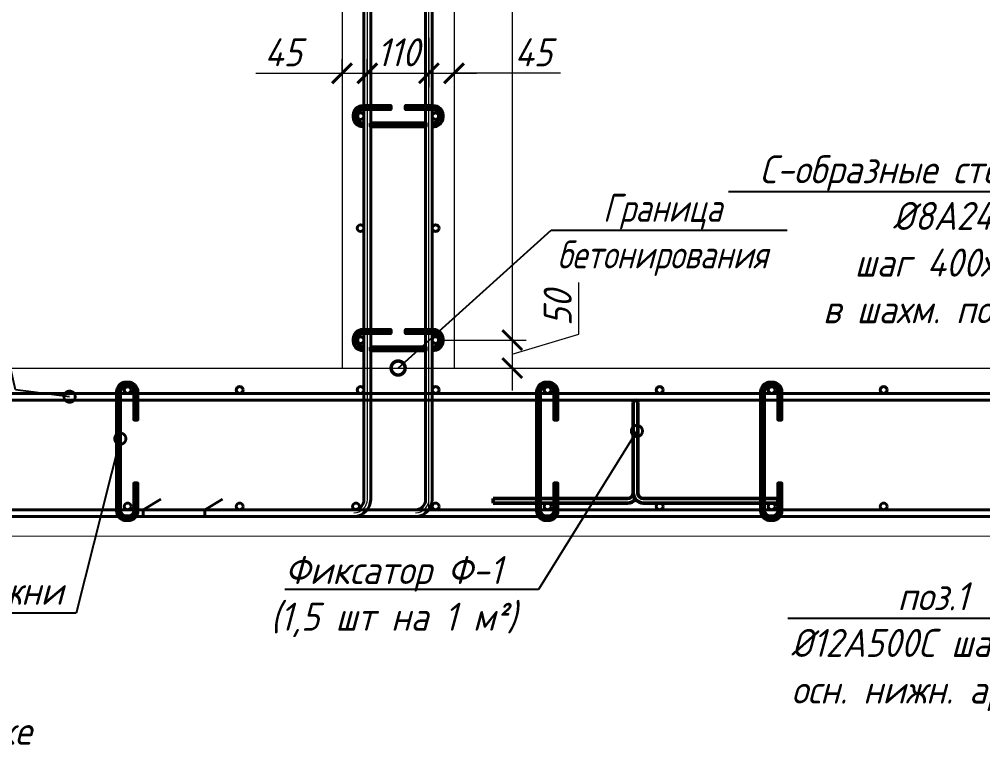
# Model space of a CAD drawing. Header units: millimetres. Extents: x 504091 to 2165846, y 135022 to 442887.
# Drawn here: x 1173684 to 1175404, y 227476 to 228789 of the extents above; entities that cross this region are included whole.
import ezdxf
from ezdxf import colors
from ezdxf.entities.mleader import LeaderData, LeaderLine
from ezdxf.math import Vec2, Vec3

# ---------------------------------------------------------------- set-up
doc = ezdxf.new("R2010")
doc.units = ezdxf.units.MM
doc.layers.get('Defpoints').update_dxf_attribs({"color": 255})
doc.layers.add('!Defpoints', color=255, linetype='Continuous', lineweight=5, plot=False)
for name, color, linetype, lineweight in [('Арматура 12', 26, 'Continuous', 50), ('К_Арматура 8', 134, 'Continuous', 50), ('КР_Арматура 12', 174, 'Continuous', 40), ('Монолит тонкий', 204, 'Continuous', 9), ('Размер', 7, 'Continuous', 13), ('Размеры КР', 164, 'Continuous', 9)]:
    doc.layers.add(name, color=color, linetype=linetype, lineweight=lineweight)
doc.styles.add('GOST 2.304_new', font='isocpeur.ttf', dxfattribs={"width": 0.9, "oblique": 15})
doc.linetypes.add('зигзаг', pattern='A,0.00254,-5.08,[131,ltypeshp.shx,S=5.08,R=0,X=-5.08,Y=0],-10.16,[131,ltypeshp.shx,S=5.08,R=180,X=5.08,Y=0],-5.08', length=20.32254)
doc.dimstyles.new('SPDS 1_20', dxfattribs={"dimscale": 20, "dimtxt": 2.5, "dimasz": 1.77, "dimexe": 1.25, "dimexo": 0.625, "dimtad": 1, "dimdec": 0, "dimrnd": 0.001, "dimtxsty": 'GOST 2.304_new', "dimblk": 'ARCHTICK', "dimcen": 2.5, "dimdle": 2, "dimclrt": 256, "dimadec": 0, "dimazin": 2, "dimtfac": 0.75, "dimtdec": 0, "dimtmove": 1, "dimatfit": 3, "dimfxl": 0, "dimtolj": 1, "dimlwd": 9, "dimlwe": 9, "dimarcsym": 0})

# ---------------------------------------------------------------- blocks, each defined once
blk = doc.blocks.new('_DotSmall')
at = {"color": 0, "linetype": 'ByBlock', "lineweight": 35, "const_width": 0.5}
blk.add_lwpolyline([(-0.0625, 0, 1), (0.0625, 0, 1)], format="xyb", close=True, dxfattribs=at)
blk = doc.blocks.new('_ArchTick')
at = {"color": 0, "linetype": 'ByBlock', "const_width": 0.15}
blk.add_lwpolyline([(-0.5, -0.5), (0.5, 0.5)], dxfattribs=at)
blk = doc.blocks.new('*D2265')
at = {"layer": 'Defpoints', "color": 0, "lineweight": 20, "transparency": 16777216}
for p in [(1174427, 229815.3), (1174427, 228215.3), (1174563.8, 228215.3)]:
    blk.add_point(p, dxfattribs=at)
at = {"layer": 'Размеры КР', "color": 0, "lineweight": 9, "transparency": 16777216}
for p, q in [((1174563.8, 229855.3), (1174563.8, 228175.3)), ((1174439.5, 229815.3), (1174588.8, 229815.3)), ((1174439.5, 228215.3), (1174588.8, 228215.3))]:
    blk.add_line(p, q, dxfattribs=at)
at = {"layer": 'Размеры КР', "color": 0, "lineweight": 9, "transparency": 16777216, "xscale": 35.4, "yscale": 35.4, "zscale": 35.4}
for p, rotation in [((1174563.8, 229815.3), 90), ((1174563.8, 228215.3), 270)]:
    blk.add_blockref('_ArchTick', p, dxfattribs=dict(at, rotation=rotation))
at = {"layer": 'Размеры КР', "lineweight": 20, "transparency": 16777216, "insert": (1174526.3, 229015.3), "char_height": 50, "attachment_point": 5, "rotation": 90, "style": 'GOST 2.304_new'}
blk.add_mtext('\\A1;200х8=1600', dxfattribs=at)
blk = doc.blocks.new('*D2266')
at = {"layer": 'Defpoints', "color": 0, "lineweight": 20, "transparency": 16777216}
for p in [(1174427, 228215.3), (1174494.2, 228165.3), (1174563.8, 228165.3)]:
    blk.add_point(p, dxfattribs=at)
at = {"layer": 'Размеры КР', "color": 0, "lineweight": 9, "transparency": 16777216}
for p, q in [((1174682.5, 228226), (1174682.5, 228318.4)), ((1174563.8, 228255.3), (1174563.8, 228125.3)), ((1174563.8, 228190.3), (1174682.5, 228226)), ((1174439.5, 228215.3), (1174588.8, 228215.3)), ((1174506.7, 228165.3), (1174588.8, 228165.3))]:
    blk.add_line(p, q, dxfattribs=at)
at = {"layer": 'Размеры КР', "color": 0, "lineweight": 9, "transparency": 16777216, "xscale": 35.4, "yscale": 35.4, "zscale": 35.4}
for p, rotation in [((1174563.8, 228215.3), 90), ((1174563.8, 228165.3), 270)]:
    blk.add_blockref('_ArchTick', p, dxfattribs=dict(at, rotation=rotation))
at = {"layer": 'Размеры КР', "lineweight": 20, "transparency": 16777216, "insert": (1174645, 228272.2), "char_height": 50, "attachment_point": 5, "rotation": 90, "style": 'GOST 2.304_new'}
blk.add_mtext('\\A1;50', dxfattribs=at)
blk = doc.blocks.new('A$C087e266e')
at = {"layer": 'К_Арматура 8', "ltscale": 40}
for p, q in [((-29.1, 68.4), (-29.1, -93.2)), ((-21.1, 68.4), (-21.1, -93.2)), ((-279.1, -103.2), (-39.1, -103.2)), ((-279.1, -103.2), (-279.1, -111.2)), ((228.9, -103.2), (-11.1, -103.2)), ((228.9, -103.2), (228.9, -111.2)), ((-279.1, -111.2), (-39.1, -111.2)), ((228.9, -111.2), (-11.1, -111.2))]:
    blk.add_line(p, q, dxfattribs=at)
for centre, radius, start, end in [((-25.1, 68.4), 4, 0, 180), ((-39.1, -93.2), 10, 270, 0), ((-11.1, -93.2), 18, 180, 270), ((-11.1, -93.2), 10, 180, 270), ((-39.1, -93.2), 18, 270, 321.0576)]:
    blk.add_arc(centre, radius, start, end, dxfattribs=at)
blk = doc.blocks.new('*D2300')
at = {"layer": 'Defpoints', "color": 0, "lineweight": 20, "transparency": 16777216}
for p in [(1174305, 228692), (1174260, 228682.3), (1174305, 228682.3)]:
    blk.add_point(p, dxfattribs=at)
at = {"layer": 'Размеры КР', "color": 0, "lineweight": 9, "transparency": 16777216}
for p, q in [((1174260, 228694.8), (1174260, 228717)), ((1174305, 228694.8), (1174305, 228717)), ((1174106.2, 228692), (1174260, 228692)), ((1174220, 228692), (1174345, 228692))]:
    blk.add_line(p, q, dxfattribs=at)
at = {"layer": 'Размеры КР', "color": 0, "lineweight": 9, "transparency": 16777216, "xscale": 35.4, "yscale": 35.4, "zscale": 35.4, "rotation": 180}
blk.add_blockref('_ArchTick', (1174260, 228692), dxfattribs=at)
at = {"layer": 'Размеры КР', "color": 0, "lineweight": 9, "transparency": 16777216, "xscale": 35.4, "yscale": 35.4, "zscale": 35.4}
blk.add_blockref('_ArchTick', (1174305, 228692), dxfattribs=at)
at = {"layer": 'Размеры КР', "lineweight": 20, "transparency": 16777216, "insert": (1174154.7, 228729.5), "char_height": 50, "attachment_point": 5, "style": 'GOST 2.304_new'}
blk.add_mtext('\\A1;45', dxfattribs=at)
blk = doc.blocks.new('*D2301')
at = {"layer": 'Defpoints', "color": 0, "lineweight": 20, "transparency": 16777216}
for p in [(1174415, 228767.8), (1174415, 228692), (1174305, 228682.3)]:
    blk.add_point(p, dxfattribs=at)
at = {"layer": 'Размеры КР', "color": 0, "lineweight": 9, "transparency": 16777216}
for p, q in [((1174415, 228755.3), (1174415, 228667)), ((1174305, 228694.8), (1174305, 228717)), ((1174265, 228692), (1174455, 228692))]:
    blk.add_line(p, q, dxfattribs=at)
at = {"layer": 'Размеры КР', "color": 0, "lineweight": 9, "transparency": 16777216, "xscale": 35.4, "yscale": 35.4, "zscale": 35.4, "rotation": 180}
blk.add_blockref('_ArchTick', (1174305, 228692), dxfattribs=at)
at = {"layer": 'Размеры КР', "color": 0, "lineweight": 9, "transparency": 16777216, "xscale": 35.4, "yscale": 35.4, "zscale": 35.4}
blk.add_blockref('_ArchTick', (1174415, 228692), dxfattribs=at)
at = {"layer": 'Размеры КР', "lineweight": 20, "transparency": 16777216, "insert": (1174360, 228729.5), "char_height": 50, "attachment_point": 5, "style": 'GOST 2.304_new'}
blk.add_mtext('\\A1;110', dxfattribs=at)
blk = doc.blocks.new('*D2302')
at = {"layer": 'Defpoints', "color": 0, "lineweight": 20, "transparency": 16777216}
for p in [(1174415, 228767.8), (1174460, 228759.9), (1174460, 228692)]:
    blk.add_point(p, dxfattribs=at)
at = {"layer": 'Размеры КР', "color": 0, "lineweight": 9, "transparency": 16777216}
for p, q in [((1174415, 228755.3), (1174415, 228667)), ((1174460, 228747.4), (1174460, 228667)), ((1174375, 228692), (1174500, 228692)), ((1174649.9, 228692), (1174460, 228692))]:
    blk.add_line(p, q, dxfattribs=at)
at = {"layer": 'Размеры КР', "color": 0, "lineweight": 9, "transparency": 16777216, "xscale": 35.4, "yscale": 35.4, "zscale": 35.4, "rotation": 180}
blk.add_blockref('_ArchTick', (1174415, 228692), dxfattribs=at)
at = {"layer": 'Размеры КР', "color": 0, "lineweight": 9, "transparency": 16777216, "xscale": 35.4, "yscale": 35.4, "zscale": 35.4}
blk.add_blockref('_ArchTick', (1174460, 228692), dxfattribs=at)
at = {"layer": 'Размеры КР', "lineweight": 20, "transparency": 16777216, "insert": (1174601.5, 228729.5), "char_height": 50, "attachment_point": 5, "style": 'GOST 2.304_new'}
blk.add_mtext('\\A1;45', dxfattribs=at)

msp = doc.modelspace()

# ---------------------------------------------------------------- linework, layer by layer
at = {"layer": '!Defpoints', "lineweight": 15, "ltscale": 100}
msp.add_line((1174415.047, 227910.611), (1174415.047, 230247.2463), dxfattribs=at)
for points in [[(1174281.047, 227906.629, 0.414213562), (1174305.047, 227930.629), (1174305.047, 230259.2702)], [(1174391.047, 227906.629, 0.414213562), (1174415.047, 227930.629), (1174415.047, 230259.2702)]]:
    msp.add_lwpolyline(points, format="xyb", dxfattribs=at)
at = {"layer": 'Арматура 12', "lineweight": 53, "ltscale": 20}
for points in [[(1174299.047, 228596.9245), (1174297.547, 228596.9245, -0.414213562), (1174281.047, 228613.4245), (1174281.047, 228617.2698, -0.414213562), (1174297.547, 228633.7698), (1174346.4769, 228633.7698), (1174346.4769, 228627.7698), (1174297.547, 228627.7698, 0.414213562), (1174287.047, 228617.2698), (1174287.047, 228613.4245, 0.414213562), (1174297.547, 228602.9245), (1174299.047, 228602.9245)], [(1174421.047, 228603.0301, 0.460305877), (1174433.047, 228613.4245), (1174433.047, 228617.2698, 0.414213562), (1174422.547, 228627.7698), (1174373.6314, 228627.7698), (1174373.6314, 228633.7698), (1174422.547, 228633.7698, -0.414213562), (1174439.047, 228617.2698), (1174439.047, 228613.4245, -0.441038441), (1174421.047, 228596.9757, -0.242110317)], [(1174299.047, 228196.9245), (1174297.547, 228196.9245, -0.414213562), (1174281.047, 228213.4245), (1174281.047, 228217.2698, -0.414213562), (1174297.547, 228233.7698), (1174346.4769, 228233.7698), (1174346.4769, 228227.7698), (1174297.547, 228227.7698, 0.414213562), (1174287.047, 228217.2698), (1174287.047, 228213.4245, 0.414213562), (1174297.547, 228202.9245), (1174299.047, 228202.9245)], [(1174421.047, 228203.0301, 0.460305877), (1174433.047, 228213.4245), (1174433.047, 228217.2698, 0.414213562), (1174422.547, 228227.7698), (1174373.6314, 228227.7698), (1174373.6314, 228233.7698), (1174422.547, 228233.7698, -0.414213562), (1174439.047, 228217.2698), (1174439.047, 228213.4245, -0.441038441), (1174421.047, 228196.9757, -0.242110317)], [(1173863.906, 228120.144, -0.468919726), (1173874.406, 228133.0479), (1173878.2513, 228133.0479, -0.414213562), (1173888.7513, 228122.5479), (1173888.7513, 228073.6323), (1173894.7513, 228073.6323), (1173894.7513, 228122.5479, 0.414213562), (1173878.2513, 228139.0479), (1173874.406, 228139.0479, 0.450955437), (1173857.906, 228120.144, 0.242110317)], [(1174613.906, 228120.144, -0.468919726), (1174624.406, 228133.0479), (1174628.2513, 228133.0479, -0.414213562), (1174638.7513, 228122.5479), (1174638.7513, 228073.6323), (1174644.7513, 228073.6323), (1174644.7513, 228122.5479, 0.414213562), (1174628.2513, 228139.0479), (1174624.406, 228139.0479, 0.450955437), (1174607.906, 228120.144, 0.242110317)], [(1175013.906, 228120.144, -0.468919726), (1175024.406, 228133.0479), (1175028.2513, 228133.0479, -0.414213562), (1175038.7513, 228122.5479), (1175038.7513, 228073.6323), (1175044.7513, 228073.6323), (1175044.7513, 228122.5479, 0.414213562), (1175028.2513, 228139.0479), (1175024.406, 228139.0479, 0.450955437), (1175007.906, 228120.144, 0.242110317)], [(1173857.906, 227912.144), (1173857.906, 227910.3879, 0.414213562), (1173874.406, 227893.8879), (1173878.2513, 227893.8879, 0.414213562), (1173894.7513, 227910.3879), (1173894.7513, 227959.3178), (1173888.7513, 227959.3178), (1173888.7513, 227910.3879, -0.414213562), (1173878.2513, 227899.8879), (1173874.406, 227899.8879, -0.414213562), (1173863.906, 227910.3879), (1173863.906, 227912.144)], [(1174607.906, 227912.144), (1174607.906, 227910.3879, 0.414213562), (1174624.406, 227893.8879), (1174628.2513, 227893.8879, 0.414213562), (1174644.7513, 227910.3879), (1174644.7513, 227959.3178), (1174638.7513, 227959.3178), (1174638.7513, 227910.3879, -0.414213562), (1174628.2513, 227899.8879), (1174624.406, 227899.8879, -0.414213562), (1174613.906, 227910.3879), (1174613.906, 227912.144)], [(1175007.906, 227912.144), (1175007.906, 227910.3879, 0.414213562), (1175024.406, 227893.8879), (1175028.2513, 227893.8879, 0.414213562), (1175044.7513, 227910.3879), (1175044.7513, 227959.3178), (1175038.7513, 227959.3178), (1175038.7513, 227910.3879, -0.414213562), (1175028.2513, 227899.8879), (1175024.406, 227899.8879, -0.414213562), (1175013.906, 227910.3879), (1175013.906, 227912.144)]]:
    msp.add_lwpolyline(points, format="xyb", dxfattribs=at)
for points in [[(1174311.047, 228602.9245), (1174409.047, 228602.9245), (1174409.047, 228596.9245), (1174311.047, 228596.9245)], [(1174311.047, 228202.9245), (1174409.047, 228202.9245), (1174409.047, 228196.9245), (1174311.047, 228196.9245)], [(1173863.906, 227912.144), (1173863.906, 228120.144), (1173857.906, 228120.144), (1173857.906, 227912.144)], [(1174613.906, 227912.144), (1174613.906, 228120.144), (1174607.906, 228120.144), (1174607.906, 227912.144)], [(1175013.906, 227912.144), (1175013.906, 228120.144), (1175007.906, 228120.144), (1175007.906, 227912.144)]]:
    msp.add_lwpolyline(points, close=True, dxfattribs=at)
at = {"layer": 'КР_Арматура 12', "ltscale": 12}
for p, q in [((1177140.047, 228120.144), (1172230.047, 228120.144)), ((1172230.047, 228120.144), (1177140.047, 228120.144)), ((1177140.047, 228108.144), (1172230.047, 228108.144)), ((1172230.047, 228108.144), (1177140.047, 228108.144)), ((1173905.047, 227912.144), (1173936.3282, 227931.2766)), ((1174015.047, 227912.144), (1174046.3282, 227931.2766)), ((1177140.047, 227912.144), (1172435.2086, 227912.144)), ((1177140.047, 227900.144), (1172689.0468, 227900.144))]:
    msp.add_line(p, q, dxfattribs=at)
for points in [[(1174281.047, 227900.144, 0.40291951), (1174311.047, 227930.629), (1174311.047, 230232.2841, 0.414019902), (1174284.0648, 230259.2841), (1173805.055, 230259.6008)], [(1174391.047, 227900.144, 0.40291951), (1174421.047, 227930.629), (1174421.047, 230232.2841, 0.414019902), (1174394.0648, 230259.2841), (1173915.055, 230259.6008)], [(1174281.047, 227912.144, 0.414213562), (1174299.047, 227930.144), (1174299.047, 230231.7991, 0.414019902), (1174284.0569, 230246.799), (1173805.0471, 230247.1158)], [(1174391.047, 227912.144, 0.414213562), (1174409.047, 227930.144), (1174409.047, 230231.7991, 0.414019902), (1174394.0569, 230246.799), (1173915.0471, 230247.1158)]]:
    msp.add_lwpolyline(points, format="xyb", dxfattribs=at)
for points in [[(1173905.047, 227912.144), (1173905.047, 227900.144)], [(1174015.047, 227912.144), (1174015.047, 227900.144)]]:
    msp.add_lwpolyline(points, dxfattribs=at)
for centre in [(1174293.047, 228615.3471), (1174427.047, 228615.3471), (1174293.047, 228415.3471), (1174427.047, 228415.3471), (1174293.047, 228215.3471), (1174427.047, 228215.3471), (1173877.047, 228126.144), (1174077.047, 228126.144), (1174293.0642, 228126.144), (1174427.047, 228126.144), (1174627.047, 228126.144), (1174827.047, 228126.144), (1175027.047, 228126.144), (1175227.047, 228126.144), (1173877.047, 227918.144), (1174077.047, 227918.144), (1174284.8435, 227918.144), (1174427.047, 227918.144), (1174627.047, 227918.144), (1174827.047, 227918.144), (1175027.047, 227918.144), (1175227.047, 227918.144)]:
    msp.add_circle(centre, 6, dxfattribs=at)
at = {"layer": 'Монолит тонкий', "lineweight": 15, "ltscale": 100}
for p, q in [((1174260.047, 230105.3471), (1174260.047, 228165.3471)), ((1174460.047, 230017.2017), (1174460.047, 228165.3471)), ((1172710.047, 228165.3471), (1174260.047, 228165.3471)), ((1174460.047, 228165.3471), (1176660.047, 228165.3471)), ((1172210.047, 227864.1542), (1177160.047, 227866.1542))]:
    msp.add_line(p, q, dxfattribs=at)
at = {"layer": 'Размеры КР', "linetype": 'зигзаг', "lineweight": 20}
msp.add_line((1174260.047, 228165.3471), (1174460.047, 228165.3471), dxfattribs=at)

# ---------------------------------------------------------------- block references
at = {"layer": 'Размеры КР', "lineweight": 20}
msp.add_blockref('A$C087e266e', (1174808.9438, 228035.3542), dxfattribs=at)

# ---------------------------------------------------------------- dimensions: what is measured, and where the dimension line sits
dim = msp.add_linear_dim(base=(1174563.769, 228215.3471), p1=(1174427.047, 229815.3471), p2=(1174427.047, 228215.3471), angle=90, text='200х8=<>', dimstyle='SPDS 1_20', dxfattribs=at)
dim.commit()
dim.dimension.update_dxf_attribs({"geometry": '*D2265', "text_midpoint": (1174526.269, 229015.3471)})
for base, p1, p2, picture, middle in [((1174305.047, 228691.9736), (1174260.047, 228682.277), (1174305.047, 228682.277), '*D2300', (1174154.6553, 228710.8302)), ((1174460.047, 228691.9736), (1174415.047, 228767.7775), (1174460.047, 228759.9293), '*D2302', (1174601.4997, 228686.7738))]:
    dim = msp.add_linear_dim(base=base, p1=p1, p2=p2, dimstyle='SPDS 1_20', dxfattribs=at)
    dim.commit()
    dim.dimension.update_dxf_attribs({"geometry": picture, "text_midpoint": middle, "dimtype": 160})
dim = msp.add_linear_dim(base=(1174415.047, 228691.9736), p1=(1174305.047, 228682.277), p2=(1174415.047, 228767.7775), dimstyle='SPDS 1_20', dxfattribs=at)
dim.commit()
dim.dimension.update_dxf_attribs({"geometry": '*D2301', "text_midpoint": (1174360.047, 228729.4736)})
dim = msp.add_linear_dim(base=(1174563.769, 228165.3471), p1=(1174427.047, 228215.3471), p2=(1174494.1548, 228165.3471), angle=90, dimstyle='SPDS 1_20', dxfattribs=at)
dim.commit()
dim.dimension.update_dxf_attribs({"geometry": '*D2266', "text_midpoint": (1174645.019, 228238.4721)})

# ---------------------------------------------------------------- leaders
at = {"layer": 'Размер', "ltscale": 20}
ml = msp.add_multileader_mtext('Standard', dxfattribs=at)
ml.set_content('\\A1;поз.1\\P %%C12А500С шаг 200\\Pосн. верхн. армир.', color=256, style='GOST 2.304_new')
ml.set_leader_properties()
ml.set_arrow_properties(name='DOTSMALL')
ml.build(insert=Vec2(0, 0))
ml.multileader.update_dxf_attribs({"text_left_attachment_type": 6, "text_right_attachment_type": 6, "arrow_head_size": 40})
ctx = ml.context
ctx.base_point, ctx.char_height, ctx.arrow_head_size, ctx.landing_gap_size, ctx.plane_origin = Vec3(1172978.2538, 228492.6689), 50, 40, 0, Vec3(1175973.8828, 257821.807)
ctx.left_attachment, ctx.right_attachment, ctx.text_align_type = 6, 6, 1
notes = []
notes.append((ctx, [(1, (1, 1, 0), (1173593.2411, 228492.6689), (-1, 0), 8, [(1, [(1173773.4049, 228114.144), (1173677.047, 228126.144)], 0, [])])]))
ctx.mtext.insert, ctx.mtext.width, ctx.mtext.alignment, ctx.mtext.flow_direction = Vec3(1173281.7475, 228557.6689), 896.133701, 2, 5
ml = msp.add_multileader_mtext('Standard', dxfattribs=at)
ml.set_content('\\A1;С-образные стержни С-1 %%C8А240\\Pшаг 400х400\\Pв шахм. порядке ', color=256, style='GOST 2.304_new')
ml.set_leader_properties()
ml.set_arrow_properties(name='DOTSMALL')
ml.build(insert=Vec2(0, 0))
ml.multileader.update_dxf_attribs({"text_left_attachment_type": 6, "text_right_attachment_type": 6, "arrow_head_size": 40})
ctx = ml.context
ctx.base_point, ctx.char_height, ctx.arrow_head_size, ctx.landing_gap_size, ctx.plane_origin = Vec3(1175046.6914, 228480.4688), 50, 40, 0, Vec3(1177964.7533, 257691.8007)
ctx.left_attachment, ctx.right_attachment, ctx.text_align_type = 6, 6, 1
notes.append((ctx, [(1, (1, 1, 0), (1175656.5761, 228480.4688), (-1, 0), 8, [(1, [(1175807.906, 228016.144)], 0, [])])]))
ctx.mtext.insert, ctx.mtext.width, ctx.mtext.alignment, ctx.mtext.flow_direction = Vec3(1175347.6338, 228545.4688), 691.770084, 2, 5
ml = msp.add_multileader_mtext('Standard', dxfattribs=at)
ml.set_content('\\A1;{\\W0.8;Граница бетонирования}', color=256, style='GOST 2.304_new')
ml.set_leader_properties()
ml.set_arrow_properties(name='DOTSMALL')
ml.build(insert=Vec2(0, 0))
ml.multileader.update_dxf_attribs({"text_left_attachment_type": 6, "text_right_attachment_type": 6, "arrow_head_size": 50})
ctx = ml.context
ctx.base_point, ctx.char_height, ctx.arrow_head_size, ctx.landing_gap_size, ctx.plane_origin = Vec3(1174641.1971, 228411.6389), 50, 50, 0, Vec3(1153837.4729, 373518.0888)
ctx.left_attachment, ctx.right_attachment, ctx.text_align_type = 6, 6, 1
notes.append((ctx, [(1, (1, 1, 0), (1174633.1971, 228411.6389), (1, 0), 8, [(0, [(1174360.047, 228165.3471)], 0, [])])]))
ctx.mtext.insert, ctx.mtext.rotation, ctx.mtext.width, ctx.mtext.alignment, ctx.mtext.flow_direction = Vec3(1174831.8958, 228476.6389), 6.283185307, 409.355297, 2, 5
ml = msp.add_multileader_mtext('Standard', dxfattribs=at)
ml.set_content('\\A1;Фиксатор Ф-1 \\P(1,5 шт на 1 м²)', color=256, style='GOST 2.304_new')
ml.set_leader_properties()
ml.set_arrow_properties(name='DOTSMALL')
ml.build(insert=Vec2(0, 0))
ml.multileader.update_dxf_attribs({"text_left_attachment_type": 6, "text_right_attachment_type": 6, "arrow_head_size": 40})
ctx = ml.context
ctx.base_point, ctx.char_height, ctx.arrow_head_size, ctx.landing_gap_size, ctx.plane_origin = Vec3(1174100.733, 227769.4152), 50, 40, 0, Vec3(1173795.2706, 256983.6232)
ctx.left_attachment, ctx.right_attachment, ctx.text_align_type = 6, 6, 1
notes.append((ctx, [(0, (1, 1, 0), (1174610.4511, 227769.4152), (-1, 0), 8, [(1, [(1174786.3892, 228052.8405)], 0, [])])]))
ctx.mtext.insert, ctx.mtext.rotation, ctx.mtext.width, ctx.mtext.alignment, ctx.mtext.flow_direction = Vec3(1174351.592, 227829.4152), 6.283185307, 543.43425, 2, 5
ml = msp.add_multileader_mtext('Standard', dxfattribs=at)
ml.set_content('\\A1;С-образные стержни\\P С-1 %%C8А240\\Pшаг 400х400\\Pв шахм. порядке ', color=256, style='GOST 2.304_new')
ml.set_leader_properties()
ml.set_arrow_properties(name='DOTSMALL')
ml.build(insert=Vec2(0, 0))
ml.multileader.update_dxf_attribs({"text_left_attachment_type": 6, "text_right_attachment_type": 6, "arrow_head_size": 40})
ctx = ml.context
ctx.base_point, ctx.char_height, ctx.arrow_head_size, ctx.landing_gap_size, ctx.plane_origin = Vec3(1173175.0935, 227727.3112), 50, 40, 0, Vec3(1176020.7533, 257715.7958)
ctx.left_attachment, ctx.right_attachment, ctx.text_align_type = 6, 6, 1
notes.append((ctx, [(1, (1, 1, 0), (1173784.9781, 227727.3112), (-1, 0), 8, [(1, [(1173863.906, 228039.1391)], 0, [])])]))
ctx.mtext.insert, ctx.mtext.width, ctx.mtext.alignment, ctx.mtext.flow_direction = Vec3(1173476.0358, 227792.3112), 896.133701, 2, 5
ml = msp.add_multileader_mtext('Standard', dxfattribs=at)
ml.set_content('\\A1;поз.1\\P%%C12А500С шаг 200\\Pосн. нижн. армир.', color=256, style='GOST 2.304_new')
ml.set_leader_properties()
ml.set_arrow_properties(name='DOTSMALL')
ml.build(insert=Vec2(0, 0))
ml.multileader.update_dxf_attribs({"text_left_attachment_type": 6, "text_right_attachment_type": 6, "arrow_head_size": 40})
ctx = ml.context
ctx.base_point, ctx.char_height, ctx.arrow_head_size, ctx.landing_gap_size, ctx.plane_origin = Vec3(1175027.1484, 227717.5674), 50, 40, 0, Vec3(1177732.9513, 256776.3055)
ctx.left_attachment, ctx.right_attachment, ctx.text_align_type = 6, 6, 1
notes.append((ctx, [(1, (1, 1, 0), (1175610.6357, 227717.5674), (-1, 0), 8, [(0, [(1175627.047, 227918.144), (1175685.4129, 227905.096)], 0, [])])]))
ctx.mtext.insert, ctx.mtext.width, ctx.mtext.alignment, ctx.mtext.flow_direction = Vec3(1175314.892, 227782.5674), 821.237763, 2, 5
for ctx, leaders in notes:
    for number, flags, end, landing, length, lines in leaders:
        leader = LeaderData()
        leader.index, (leader.has_last_leader_line, leader.has_dogleg_vector, leader.attachment_direction) = number, flags
        leader.last_leader_point, leader.dogleg_vector, leader.dogleg_length = Vec3(end), Vec3(landing), length
        for number, points, colour, breaks in lines:
            line = LeaderLine()
            line.index, line.vertices, line.color, line.breaks = number, Vec3.list(points), colors.encode_raw_color(colour), breaks
            leader.lines.append(line)
        ctx.leaders.append(leader)

doc.saveas('drawing.dxf')
